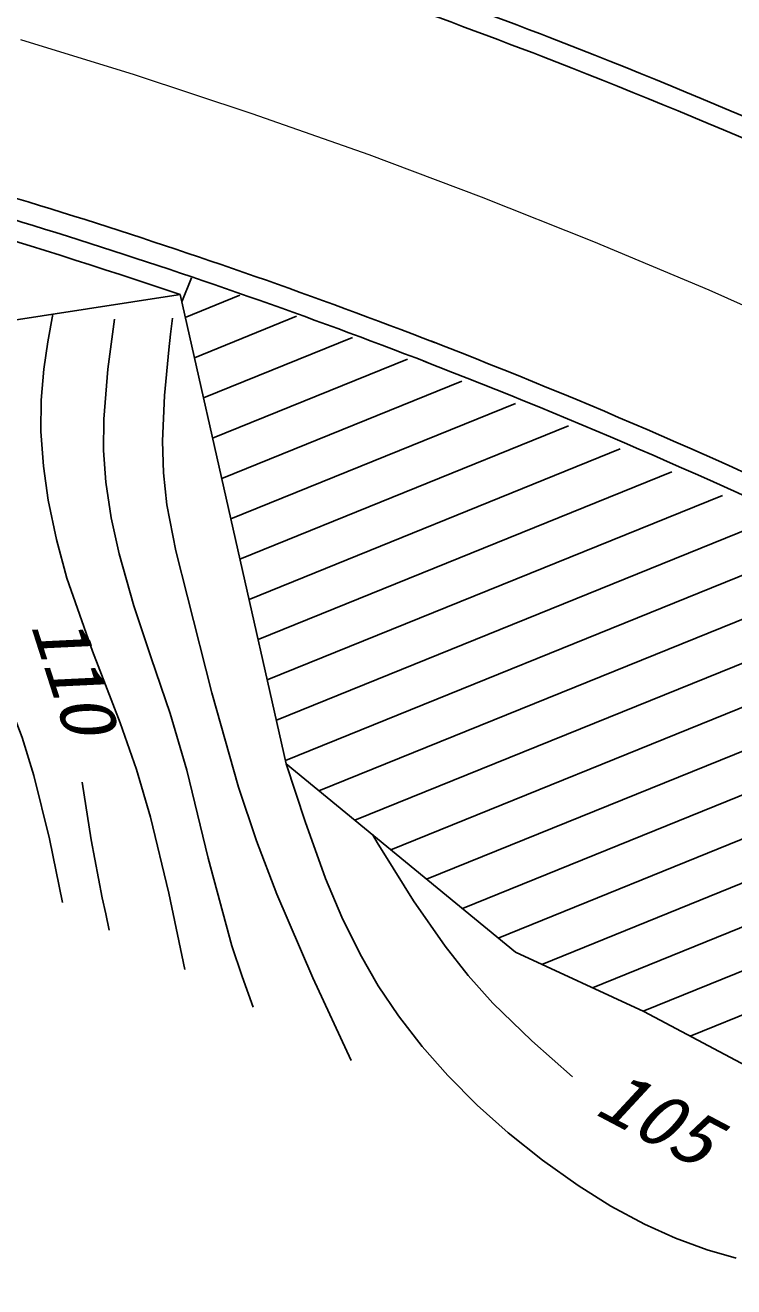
# Model space of a CAD drawing. Units: millimetres, scale not verified. Extents: x 40000 to 680000, y 20000 to 380000.
# Drawn here: x 96192 to 113582, y 279114 to 310074 of the extents above; entities that cross this region are included whole.
import ezdxf
from ezdxf.enums import TextEntityAlignment as Align

# ---------------------------------------------------------------- set-up
doc = ezdxf.new("R2010")
doc.units = ezdxf.units.MM
doc.header["$LTSCALE"] = 1000
doc.linetypes.add('CHAIN', pattern=[18.5, 12, -1.5, 3.5, -1.5])
doc.layers.add('M-BGD', color=7, linetype='Continuous', lineweight=25)
doc.layers.add('M-BMK', color=2, linetype='CHAIN', lineweight=13)
doc.styles.add('ＭＳ ゴシック', font='')
doc.styles.get('ＭＳ ゴシック').set_extended_font_data('MS Gothic')

msp = doc.modelspace()

# ---------------------------------------------------------------- linework, layer by layer
at = {"layer": 'M-BGD'}
for p, q in [((100035, 303284), (100273, 303877)), ((88733, 301719), (99946, 303461)), ((99946, 303461), (99994, 303466)), ((99994, 303466), (102597, 291951)), ((101461, 303446), (100121, 302903)), ((102850, 302930), (100345, 301915)), ((104223, 302408), (100568, 300926)), ((105572, 301876), (100791, 299938)), ((106907, 301338), (101015, 298949)), ((108221, 300791), (101238, 297961)), ((109523, 300240), (101462, 296972)), ((110793, 299676), (101685, 295984)), ((112064, 299112), (101908, 294996)), ((113301, 298534), (102132, 294007)), ((114531, 297954), (102355, 293019)), ((115755, 297371), (102579, 292030)), ((116969, 296784), (103398, 291283)), ((118183, 296197), (104283, 290563)), ((119391, 295608), (105162, 289840)), ((120572, 295007), (106041, 289117)), ((121752, 294407), (106920, 288395)), ((122933, 293806), (107799, 287672)), ((124068, 293187), (108868, 287026)), ((125203, 292568), (110114, 286452)), ((102597, 291951), (108221, 287324)), ((126338, 291949), (111359, 285878)), ((127441, 291317), (112511, 285266)), ((108221, 287324), (111378, 285869)), ((111378, 285869), (117874, 282410))]:
    msp.add_line(p, q, dxfattribs=at)
for points in [[(100109, 286898), (99716, 288774), (99264, 290639), (98920, 291805), (98519, 292951), (97841, 294711), (97216, 296504), (96957, 297450), (96754, 298419), (96637, 299255), (96578, 300104), (96584, 300872), (96650, 301635), (96748, 302304), (96866, 302982)], [(98382, 302859), (98220, 301634), (98118, 300409), (98113, 299635), (98168, 298862), (98300, 297983), (98494, 297101), (98858, 295821), (99282, 294552), (99751, 293181), (100161, 291795), (100681, 289636), (101262, 287484), (101518, 286729), (101788, 285979)], [(104192, 284668), (103253, 286695), (102368, 288751), (101869, 290054), (101427, 291376), (100773, 293692), (100171, 296044), (99891, 297173), (99671, 298307), (99587, 299086), (99563, 299870), (99609, 300988), (99715, 302111), (99758, 302492), (99804, 302884)], [(97108, 288548), (96784, 290110), (96401, 291663), (96113, 292597), (95764, 293522), (94935, 295317), (94165, 297128), (93962, 297792), (93817, 298474), (93731, 299188), (93705, 299909), (93745, 300767), (93847, 301628), (93915, 302082), (93987, 302535)], [(113640, 279817), (112927, 280020), (112148, 280307), (111390, 280651), (110567, 281095), (109761, 281598), (108884, 282220), (108043, 282890), (107281, 283572), (106563, 284295), (105932, 285013), (105352, 285765), (104857, 286501), (104409, 287275), (103962, 288185), (103565, 289133), (103060, 290531), (102597, 291951)], [(97590, 291499), (97806, 290085), (98084, 288662), (98167, 288270), (98252, 287869)], [(109627, 284268), (108626, 285150), (107670, 286071), (107060, 286752), (106495, 287471), (105723, 288589), (104991, 289754), (104855, 289978), (104713, 290210)]]:
    msp.add_lwpolyline(points, dxfattribs=at)
for radius, start, end in [(154250, 68.83911, 76.19208), (153750, 68.83911, 76.19208), (154250, 64.08735, 68.87043), (153750, 64.08735, 68.87043), (146250, 68.83911, 76.19208), (145730, 68.83911, 76.19208), (145230, 71.30402, 76.19208), (146250, 64.08735, 68.87043), (145730, 64.08735, 68.87043), (145730, 64.08735, 68.87043)]:
    msp.add_arc((53441, 165899), radius, start, end, dxfattribs=at)
at = {"layer": 'M-BMK'}
msp.add_lwpolyline([(96072, 309725), (98863, 308864), (101752, 307909), (104621, 306898), (107385, 305862), (110136, 304768), (112966, 303579), (115782, 302330), (118551, 301027), (121293, 299670), (123886, 298326), (126451, 296929), (129125, 295402), (131778, 293817), (134390, 292183), (136970, 290498), (139375, 288859), (141745, 287170), (143941, 285533), (146109, 283843), (149968, 280683), (153813, 277490), (155709, 275925), (157615, 274356)], dxfattribs=at)

# ---------------------------------------------------------------- texts
at = {"layer": 'M-BGD', "style": 'ＭＳ ゴシック', "oblique": 15, "width": 1.1}
for s, rotation, p in [('110', 287.785, (95942, 295239)), ('105', 332.185, (109933, 283025))]:
    msp.add_text(s, height=1320, rotation=rotation, dxfattribs=at).set_placement(p, align=Align.BOTTOM_LEFT)

doc.saveas('drawing.dxf')
